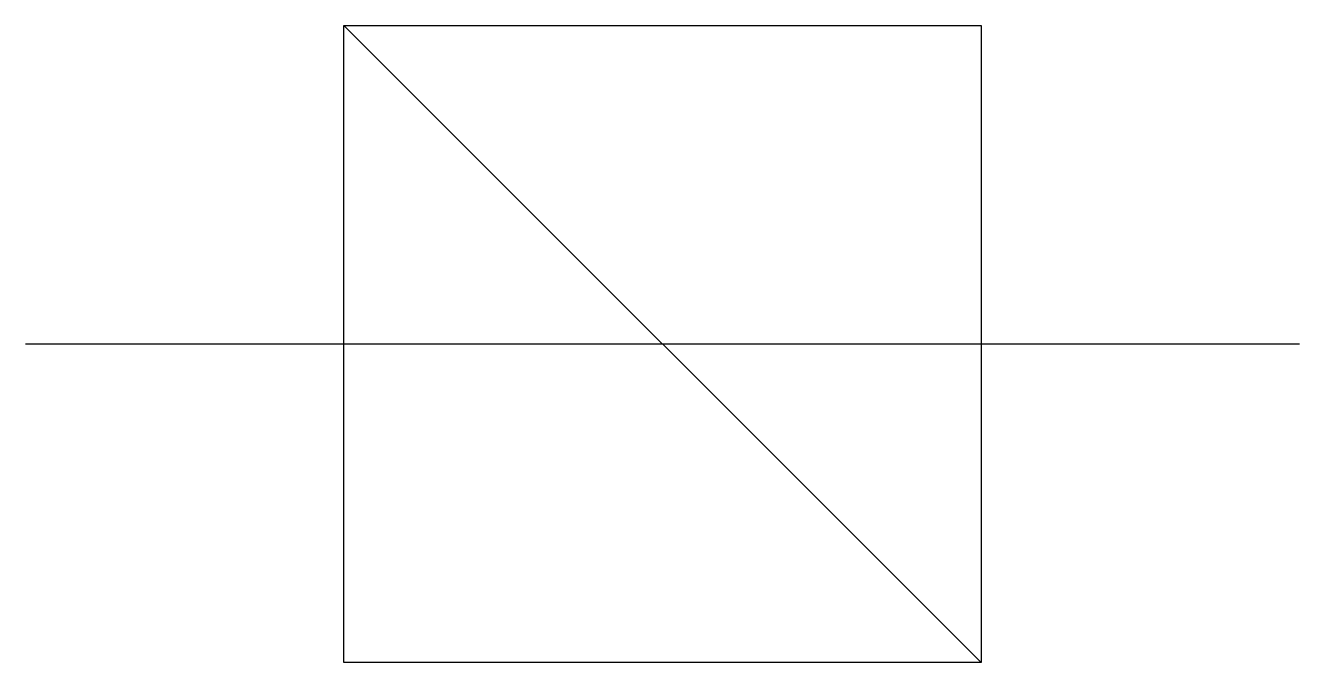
# Model space of a CAD drawing. Extents: x 2.8 to 13.4, y -2.8 to 2.5.
import ezdxf

# ---------------------------------------------------------------- set-up
doc = ezdxf.new("R2010")
doc.units = 0
doc.layers.add('DEFAULT_255_2_778', color=255, linetype='CONTINUOUS')
doc.layers.add('DEFAULT_255_2_778_5', color=255, linetype='CONTINUOUS')

msp = doc.modelspace()

# ---------------------------------------------------------------- linework, layer by layer
at = {"layer": 'DEFAULT_255_2_778'}
for p, q in [((5.424, 2.514), (10.716, 2.514)), ((5.424, -2.778), (5.424, 2.514)), ((10.716, 2.514), (10.716, -2.778)), ((2.778, -0.132), (13.361, -0.132)), ((10.716, -2.778), (5.424, -2.778))]:
    msp.add_line(p, q, dxfattribs=at)
at = {"layer": 'DEFAULT_255_2_778_5'}
msp.add_line((5.424, 2.514), (10.716, -2.778), dxfattribs=at)

doc.saveas('drawing.dxf')
